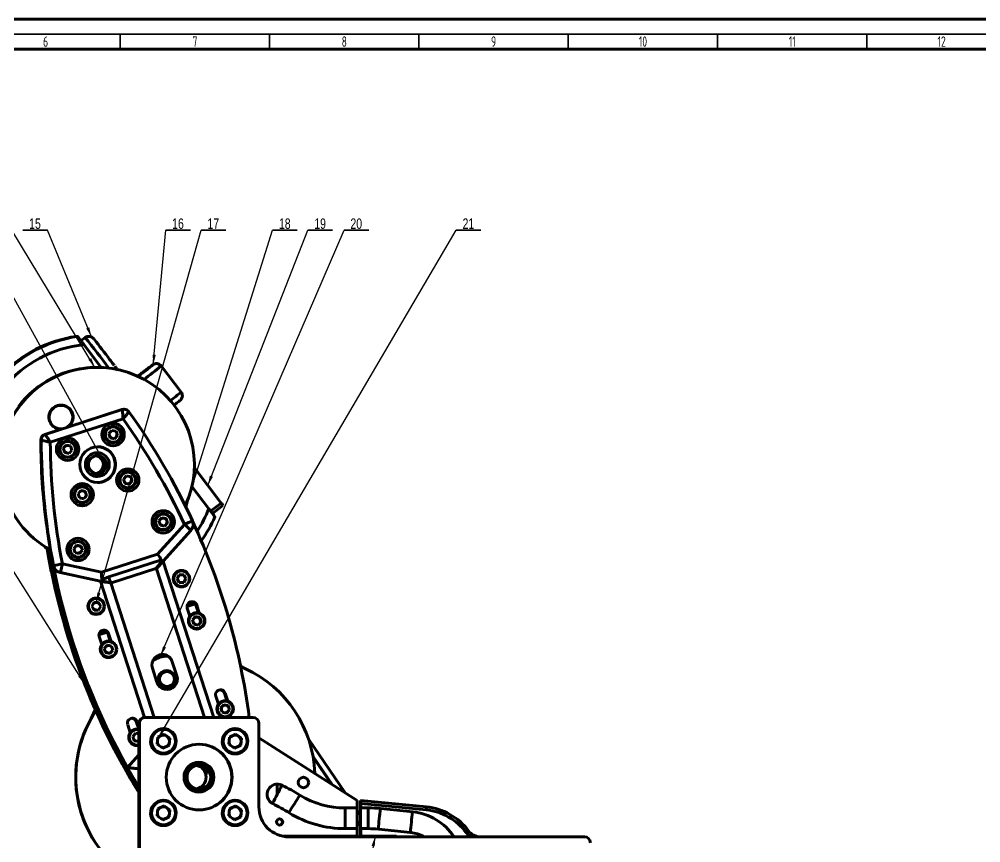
# Model space of a CAD drawing. Header units: millimetres. Extents: x -419 to 9215, y 1224 to 3301.
# Drawn here: x -153.1 to 168.9, y 3025.6 to 3301.5 of the extents above; entities that cross this region are included whole.
import ezdxf

# ---------------------------------------------------------------- set-up
doc = ezdxf.new("R2010")
doc.units = ezdxf.units.MM
for name, color, linetype, lineweight in [('Chu', 241, 'Continuous', 35), ('KHUNG_TEN', 7, 'Continuous', 35), ('Net 0.35', 20, 'Continuous', 35), ('Net 0.7', 7, 'Continuous', 70)]:
    doc.layers.add(name, color=color, linetype=linetype, lineweight=lineweight)
doc.styles.add('SLDTEXTSTYLE1', font='TXT', dxfattribs={"width": 0.7})
doc.styles.add('SLDTEXTSTYLE11', font='TXT', dxfattribs={"width": 0.75})
doc.styles.get("Standard").update_dxf_attribs({"font": 'arial.ttf'})
doc.dimstyles.new('SLDDIMSTYLE0', dxfattribs={"dimtxt": 0.18, "dimasz": 3.302, "dimexe": 0, "dimexo": 0.0625, "dimgap": 0, "dimtad": 0, "dimtih": 1, "dimtoh": 1, "dimdec": 0, "dimrnd": 1e-09, "dimzin": 0, "dimdsep": 46, "dimtxsty": 'Standard', "dimsah": 1, "dimcen": 0.09, "dimadec": 0, "dimazin": 0, "dimtfac": 3.302, "dimtdec": 0, "dimtofl": 0, "dimtmove": 0, "dimatfit": 3, "dimfxl": 1, "dimfrac": 2, "dimtolj": 1, "dimtzin": 0, "dimarcsym": 0})

# ---------------------------------------------------------------- blocks, each defined once
blk = doc.blocks.new('SW_NOTE_0_23')
at = {"layer": 'KHUNG_TEN', "color": 0}
for p, q in [((-8.25, 0), (0, 0)), ((0, 0), (-8.25, 0)), ((-8.25, 0), (0, 0)), ((0, 0), (-8.25, 0)), ((-8.25, 0), (0, 0)), ((0, 0), (-8.25, 0))]:
    blk.add_line(p, q, dxfattribs=at)
at = {"layer": 'KHUNG_TEN', "color": 0, "insert": (-4.2, 3.98), "char_height": 3.5, "attachment_point": 2, "style": 'SLDTEXTSTYLE11'}
blk.add_mtext('15', dxfattribs=at)
blk = doc.blocks.new('SW_NOTE_0_24')
at = {"layer": 'KHUNG_TEN', "color": 0}
for p, q in [((0, 0), (8.25, 0)), ((8.25, 0), (0, 0)), ((0, 0), (8.25, 0)), ((8.25, 0), (0, 0)), ((0, 0), (8.25, 0)), ((8.25, 0), (0, 0))]:
    blk.add_line(p, q, dxfattribs=at)
at = {"layer": 'KHUNG_TEN', "color": 0, "insert": (4.06, 3.98), "char_height": 3.5, "attachment_point": 2, "style": 'SLDTEXTSTYLE11'}
blk.add_mtext('16', dxfattribs=at)
blk = doc.blocks.new('SW_NOTE_0_25')
at = {"layer": 'KHUNG_TEN', "color": 0}
for p, q in [((0, 0), (8.25, 0)), ((8.25, 0), (0, 0)), ((0, 0), (8.25, 0)), ((8.25, 0), (0, 0)), ((0, 0), (8.25, 0)), ((8.25, 0), (0, 0))]:
    blk.add_line(p, q, dxfattribs=at)
at = {"layer": 'KHUNG_TEN', "color": 0, "insert": (4.06, 3.98), "char_height": 3.5, "attachment_point": 2, "style": 'SLDTEXTSTYLE11'}
blk.add_mtext('17', dxfattribs=at)
blk = doc.blocks.new('SW_NOTE_0_26')
at = {"layer": 'KHUNG_TEN', "color": 0}
for p, q in [((0, 0), (8.25, 0)), ((8.25, 0), (0, 0)), ((0, 0), (8.25, 0)), ((8.25, 0), (0, 0)), ((0, 0), (8.25, 0)), ((8.25, 0), (0, 0))]:
    blk.add_line(p, q, dxfattribs=at)
at = {"layer": 'KHUNG_TEN', "color": 0, "insert": (4.06, 3.98), "char_height": 3.5, "attachment_point": 2, "style": 'SLDTEXTSTYLE11'}
blk.add_mtext('18', dxfattribs=at)
blk = doc.blocks.new('SW_NOTE_0_27')
at = {"layer": 'KHUNG_TEN', "color": 0}
for p, q in [((0, 0), (8.25, 0)), ((8.25, 0), (0, 0)), ((0, 0), (8.25, 0)), ((8.25, 0), (0, 0)), ((0, 0), (8.25, 0)), ((8.25, 0), (0, 0))]:
    blk.add_line(p, q, dxfattribs=at)
at = {"layer": 'KHUNG_TEN', "color": 0, "insert": (4.06, 3.98), "char_height": 3.5, "attachment_point": 2, "style": 'SLDTEXTSTYLE11'}
blk.add_mtext('19', dxfattribs=at)
blk = doc.blocks.new('SW_NOTE_0_28')
at = {"layer": 'KHUNG_TEN', "color": 0}
for p, q in [((0, 0), (8.25, 0)), ((8.25, 0), (0, 0)), ((0, 0), (8.25, 0)), ((8.25, 0), (0, 0)), ((0, 0), (8.25, 0)), ((8.25, 0), (0, 0))]:
    blk.add_line(p, q, dxfattribs=at)
at = {"layer": 'KHUNG_TEN', "color": 0, "insert": (4.06, 3.98), "char_height": 3.5, "attachment_point": 2, "style": 'SLDTEXTSTYLE11'}
blk.add_mtext('20', dxfattribs=at)
blk = doc.blocks.new('SW_NOTE_0_29')
at = {"layer": 'KHUNG_TEN', "color": 0}
for p, q in [((0, 0), (8.25, 0)), ((8.25, 0), (0, 0)), ((0, 0), (8.25, 0)), ((8.25, 0), (0, 0)), ((0, 0), (8.25, 0)), ((8.25, 0), (0, 0))]:
    blk.add_line(p, q, dxfattribs=at)
at = {"layer": 'KHUNG_TEN', "color": 0, "insert": (4.06, 3.98), "char_height": 3.5, "attachment_point": 2, "style": 'SLDTEXTSTYLE11'}
blk.add_mtext('21', dxfattribs=at)

msp = doc.modelspace()

# ---------------------------------------------------------------- linework, layer by layer
at = {"layer": 'Net 0.35', "linetype": 'Continuous', "lineweight": 35}
for p, q in [((-403.72, 3296.48), (765.28, 3296.48)), ((-119.22, 3296.48), (-119.22, 3291.48)), ((-69.22, 3296.48), (-69.22, 3291.48)), ((-19.22, 3296.48), (-19.22, 3291.48)), ((30.78, 3296.48), (30.78, 3291.48)), ((80.78, 3296.48), (80.78, 3291.48)), ((130.78, 3296.48), (130.78, 3291.48))]:
    msp.add_line(p, q, dxfattribs=at)
at = {"layer": 'Net 0.7', "linetype": 'Continuous', "lineweight": 70}
msp.add_line((-398.72, 3291.48), (760.28, 3291.48), dxfattribs=at)
at = {"layer": 'Net 0.7', "color": 7, "linetype": 'Continuous', "lineweight": 70}
for p, q in [((-134, 3195.22), (-133.56, 3195.22)), ((-130.98, 3194.84), (-132.41, 3193.76)), ((-125.59, 3184.81), (-131.42, 3192.46)), ((-127.11, 3184.84), (-127.21, 3184.84)), ((-126.98, 3184.84), (-126.98, 3184.84)), ((-98.85, 3176.57), (-105.51, 3185.33)), ((-113.18, 3181.95), (-113.32, 3181.84)), ((-113.32, 3181.84), (-113.18, 3181.95)), ((-112.61, 3182.38), (-113.13, 3181.98)), ((-139.09, 3172.13), (-139.21, 3172.13)), ((-144.41, 3162.38), (-118.64, 3170.7)), ((-144.37, 3162.38), (-118.59, 3170.7)), ((-118.56, 3170.7), (-144.33, 3162.38)), ((-137.12, 3164.75), (-118.71, 3170.7)), ((-118.64, 3170.7), (-118.71, 3170.7)), ((-118.64, 3170.7), (-118.59, 3170.7)), ((-118.59, 3170.7), (-118.56, 3170.7)), ((-118.02, 3170.8), (-118.09, 3170.8)), ((-117.98, 3170.8), (-118.02, 3170.8)), ((-117.94, 3170.8), (-117.98, 3170.8)), ((-142.67, 3159.75), (-118.29, 3167.63)), ((-121.63, 3165.09), (-121.67, 3165.09)), ((-144.48, 3162.38), (-138.68, 3164.25)), ((-144.41, 3162.38), (-144.48, 3162.38)), ((-144.37, 3162.38), (-144.41, 3162.38)), ((-144.37, 3162.38), (-144.33, 3162.38)), ((-139.21, 3164.23), (-139.09, 3164.23)), ((-139.04, 3164.13), (-139.21, 3164.13)), ((-122.08, 3163.75), (-123.07, 3162.65)), ((-123.07, 3162.65), (-122.62, 3161.24)), ((-122.08, 3163.75), (-120.64, 3163.44)), ((-120.18, 3162.03), (-121.17, 3160.93)), ((-120.65, 3163.44), (-120.64, 3163.44)), ((-120.18, 3162.03), (-120.64, 3163.44)), ((-120.2, 3162.03), (-120.18, 3162.03)), ((-145.79, 3160.47), (-145.86, 3160.47)), ((-145.79, 3160.47), (-145.75, 3160.47)), ((-145.75, 3160.47), (-145.72, 3160.47)), ((-137.31, 3158.83), (-138.3, 3157.73)), ((-137.31, 3158.83), (-135.86, 3158.52)), ((-136.85, 3160.17), (-136.89, 3160.17)), ((-135.88, 3158.52), (-135.86, 3158.52)), ((-135.41, 3157.11), (-135.86, 3158.52)), ((-121.17, 3160.93), (-122.62, 3161.24)), ((-121.67, 3159.59), (-121.63, 3159.59)), ((-138.3, 3157.73), (-137.84, 3156.32)), ((-136.4, 3156.02), (-137.84, 3156.32)), ((-135.41, 3157.11), (-136.4, 3156.02)), ((-135.42, 3157.11), (-135.41, 3157.11)), ((-126.91, 3156.27), (-126.91, 3156.27)), ((-136.89, 3154.67), (-136.85, 3154.67)), ((-121.16, 3154.11), (-121.08, 3154.11)), ((-124.88, 3150.37), (-125.55, 3150.37)), ((-124.59, 3150.37), (-124.85, 3150.37)), ((-116.71, 3149.86), (-116.75, 3149.86)), ((-94.43, 3151.21), (-85.43, 3139.39)), ((-126.91, 3148.27), (-126.91, 3148.27)), ((-117.16, 3148.52), (-118.15, 3147.42)), ((-118.15, 3147.42), (-117.7, 3146.02)), ((-116.25, 3145.71), (-117.7, 3146.02)), ((-117.16, 3148.52), (-115.72, 3148.21)), ((-115.78, 3146.26), (-116.27, 3145.71)), ((-115.26, 3146.8), (-116.25, 3145.71)), ((-115.28, 3146.8), (-115.78, 3146.26)), ((-115.74, 3148.21), (-115.72, 3148.21)), ((-115.26, 3146.8), (-115.72, 3148.21)), ((-115.28, 3146.8), (-115.51, 3147.51)), ((-115.28, 3146.8), (-115.26, 3146.8)), ((-132.39, 3143.6), (-133.38, 3142.51)), ((-133.38, 3142.51), (-132.92, 3141.1)), ((-132.39, 3143.6), (-130.94, 3143.29)), ((-132.39, 3143.6), (-131.68, 3143.45)), ((-131.94, 3144.95), (-131.97, 3144.95)), ((-131.68, 3143.45), (-130.96, 3143.29)), ((-130.96, 3143.29), (-130.94, 3143.29)), ((-130.73, 3142.59), (-130.96, 3143.29)), ((-130.49, 3141.89), (-130.94, 3143.29)), ((-130.51, 3141.89), (-130.73, 3142.59)), ((-116.75, 3144.36), (-116.71, 3144.36)), ((-89.59, 3137.51), (-95.24, 3144.94)), ((-131.48, 3140.79), (-132.92, 3141.1)), ((-131.97, 3139.45), (-131.94, 3139.45)), ((-130.49, 3141.89), (-131.48, 3140.79)), ((-130.51, 3141.89), (-131, 3141.34)), ((-130.51, 3141.89), (-130.49, 3141.89)), ((-97.24, 3138.01), (-96.88, 3139.82)), ((-104.83, 3135.84), (-104.87, 3135.84)), ((-88.37, 3135.9), (-84.84, 3138.59)), ((-105.28, 3134.5), (-106.27, 3133.4)), ((-106.27, 3133.4), (-105.81, 3131.99)), ((-105.28, 3134.5), (-103.83, 3134.19)), ((-105.28, 3134.49), (-104.57, 3134.34)), ((-104.57, 3134.34), (-103.85, 3134.19)), ((-103.38, 3132.78), (-104.37, 3131.68)), ((-103.4, 3132.78), (-103.89, 3132.23)), ((-103.85, 3134.19), (-103.83, 3134.19)), ((-103.62, 3133.48), (-103.85, 3134.19)), ((-103.38, 3132.78), (-103.83, 3134.19)), ((-103.4, 3132.78), (-103.62, 3133.48)), ((-103.4, 3132.78), (-103.38, 3132.78)), ((-152.9, 3132.54), (-152.9, 3132.54)), ((-143.88, 3132.03), (-143.95, 3132.03)), ((-97.76, 3132.23), (-106.72, 3122.32)), ((-104.37, 3131.68), (-105.81, 3131.99)), ((-104.87, 3130.34), (-104.83, 3130.34)), ((-104.83, 3119.98), (-95.58, 3130.22)), ((-133.37, 3126.62), (-133.41, 3126.62)), ((-144.47, 3124.78), (-142.5, 3122.95)), ((-144.21, 3124.62), (-142.52, 3123.04)), ((-133.82, 3125.27), (-134.81, 3124.18)), ((-134.81, 3124.18), (-134.36, 3122.77)), ((-133.83, 3125.27), (-133.12, 3125.12)), ((-133.82, 3125.27), (-132.38, 3124.96)), ((-133.12, 3125.12), (-132.4, 3124.96)), ((-131.92, 3123.56), (-132.91, 3122.46)), ((-132.4, 3124.96), (-132.38, 3124.96)), ((-132.17, 3124.26), (-132.4, 3124.96)), ((-131.92, 3123.56), (-132.38, 3124.96)), ((-131.94, 3123.56), (-131.92, 3123.56)), ((-132.91, 3122.46), (-134.36, 3122.77)), ((-133.41, 3121.12), (-133.37, 3121.12)), ((-106.72, 3122.32), (-125.56, 3116.23)), ((-105.47, 3120.37), (-123.08, 3114.69)), ((-104.89, 3120.15), (-107.36, 3117.42)), ((-104.83, 3119.97), (-107.15, 3117.39)), ((-105.05, 3119.72), (-104.79, 3119.8)), ((-104.83, 3119.97), (-104.89, 3120.15)), ((-87.95, 3067.59), (-104.82, 3119.79)), ((-142.3, 3116.51), (-142.34, 3116.51)), ((-142.3, 3116.5), (-142.34, 3116.51)), ((-141.6, 3118.46), (-141.64, 3118.46)), ((-125.56, 3116.23), (-138.62, 3119.03)), ((-122.22, 3112.62), (-107.36, 3117.42)), ((-98.73, 3116.81), (-98.77, 3116.81)), ((-139.32, 3116.1), (-139.29, 3116.1)), ((-139.32, 3116.1), (-125.81, 3113.2)), ((-139.29, 3116.1), (-124.91, 3113.02)), ((-123.08, 3114.69), (-125.44, 3113.69)), ((-100.2, 3114.06), (-99.46, 3115.34)), ((-100.2, 3114.06), (-99.46, 3112.78)), ((-97.99, 3115.34), (-99.46, 3115.34)), ((-97.99, 3115.34), (-97.25, 3114.06)), ((-97.25, 3114.06), (-97.99, 3112.78)), ((-125.81, 3113.2), (-125.8, 3113.2)), ((-125.81, 3113.2), (-111.08, 3067.59)), ((-122.81, 3112.75), (-124.45, 3113.1)), ((-122.81, 3112.75), (-124.45, 3113.1)), ((-122.44, 3112.67), (-122.81, 3112.75)), ((-122.22, 3112.62), (-122.44, 3112.67)), ((-99.46, 3112.78), (-97.99, 3112.78)), ((-98.77, 3111.31), (-98.73, 3111.31)), ((-127.27, 3107.59), (-127.31, 3107.59)), ((-128.75, 3104.84), (-128.01, 3106.12)), ((-128.75, 3104.84), (-128.01, 3103.56)), ((-126.53, 3106.12), (-128.01, 3106.12)), ((-126.53, 3106.12), (-125.79, 3104.84)), ((-125.79, 3104.84), (-126.53, 3103.56)), ((-94.15, 3105.65), (-96.86, 3104.78)), ((-96.84, 3105), (-94.29, 3105.82)), ((-96.79, 3104.19), (-95.93, 3101.52)), ((-93.69, 3105.2), (-93.92, 3105.2)), ((-93.92, 3105.2), (-93.09, 3102.63)), ((-93.65, 3105.2), (-93.69, 3105.2)), ((-92.84, 3102.57), (-93.69, 3105.2)), ((-92.79, 3102.55), (-93.65, 3105.2)), ((-128.01, 3103.56), (-126.53, 3103.56)), ((-127.31, 3102.09), (-127.27, 3102.09)), ((-94.09, 3101.34), (-95.08, 3100.25)), ((-94.1, 3101.34), (-93.39, 3101.19)), ((-94.09, 3101.34), (-92.65, 3101.03)), ((-93.64, 3102.69), (-93.68, 3102.69)), ((-93.39, 3101.19), (-92.67, 3101.03)), ((-92.67, 3101.03), (-92.65, 3101.03)), ((-92.44, 3100.33), (-92.67, 3101.03)), ((-92.19, 3099.63), (-92.65, 3101.03)), ((-95.08, 3100.25), (-94.63, 3098.84)), ((-93.18, 3098.53), (-94.63, 3098.84)), ((-92.19, 3099.63), (-93.18, 3098.53)), ((-92.21, 3099.63), (-92.71, 3099.08)), ((-92.21, 3099.63), (-92.44, 3100.33)), ((-92.21, 3099.63), (-92.19, 3099.63)), ((-123.65, 3096.13), (-126.36, 3095.25)), ((-126.33, 3095.47), (-123.79, 3096.3)), ((-126.28, 3094.66), (-125.42, 3091.99)), ((-123.18, 3095.67), (-123.42, 3095.67)), ((-123.42, 3095.67), (-122.59, 3093.1)), ((-123.14, 3095.67), (-123.18, 3095.67)), ((-122.33, 3093.04), (-123.18, 3095.67)), ((-122.29, 3093.02), (-123.14, 3095.67)), ((-93.68, 3097.19), (-93.64, 3097.19)), ((-123.59, 3091.82), (-124.58, 3090.72)), ((-123.59, 3091.82), (-122.14, 3091.51)), ((-123.14, 3093.16), (-123.18, 3093.16)), ((-122.16, 3091.51), (-122.14, 3091.51)), ((-121.69, 3090.1), (-122.14, 3091.51)), ((-124.58, 3090.72), (-124.13, 3089.31)), ((-122.68, 3089), (-124.13, 3089.31)), ((-123.18, 3087.66), (-123.14, 3087.66)), ((-121.69, 3090.1), (-122.68, 3089)), ((-121.71, 3090.1), (-121.69, 3090.1)), ((-101.87, 3086.26), (-101.82, 3086.26)), ((-101.87, 3086.26), (-100.33, 3081.5)), ((-101.82, 3086.26), (-100.29, 3081.5)), ((-79, 3084.71), (-77.35, 3083.91)), ((-106.95, 3079.35), (-108.48, 3084.11)), ((-103.61, 3082.92), (-103.7, 3082.92)), ((-100.33, 3081.5), (-100.29, 3081.5)), ((-103.7, 3077.92), (-103.61, 3077.92)), ((-87.26, 3074.69), (-86.4, 3072.03)), ((-84.16, 3075.7), (-84.39, 3075.7)), ((-84.39, 3075.7), (-83.56, 3073.13)), ((-84.12, 3075.7), (-84.16, 3075.7)), ((-83.31, 3073.07), (-84.16, 3075.7)), ((-83.26, 3073.05), (-84.12, 3075.7)), ((-84.56, 3071.85), (-85.56, 3070.75)), ((-84.57, 3071.84), (-83.86, 3071.69)), ((-84.56, 3071.85), (-83.12, 3071.54)), ((-84.11, 3073.19), (-84.15, 3073.19)), ((-83.86, 3071.69), (-83.14, 3071.54)), ((-83.14, 3071.54), (-83.12, 3071.54)), ((-82.91, 3070.83), (-83.14, 3071.54)), ((-82.67, 3070.13), (-83.12, 3071.54)), ((-128.98, 3067.25), (-127.5, 3070.3)), ((-128.95, 3067.25), (-127.5, 3070)), ((-85.56, 3070.75), (-85.1, 3069.34)), ((-83.66, 3069.03), (-85.1, 3069.34)), ((-82.67, 3070.13), (-83.66, 3069.03)), ((-82.68, 3070.13), (-82.67, 3070.13)), ((-128.98, 3067.25), (-128.95, 3067.25)), ((-116.75, 3065.16), (-115.89, 3062.5)), ((-113.66, 3066.17), (-113.89, 3066.17)), ((-113.89, 3066.17), (-113.06, 3063.6)), ((-113.61, 3066.17), (-113.66, 3066.17)), ((-113, 3064.13), (-113.66, 3066.17)), ((-113, 3064.26), (-113.61, 3066.17)), ((-113, 3065.59), (-113, 2990.67)), ((-112.88, 3065.59), (-113, 3065.59)), ((-112.88, 3065.59), (-112.88, 2977.59)), ((-112.88, 3065.59), (-112.82, 3065.59)), ((-112.88, 2990.67), (-112.88, 3065.59)), ((-112.82, 3065.59), (-112.82, 2977.59)), ((-110.82, 3067.59), (-110.88, 3067.59)), ((-74.82, 3067.59), (-110.82, 3067.59)), ((-84.15, 3067.69), (-84.11, 3067.69)), ((-72.82, 3037.59), (-72.82, 3065.59)), ((-114.06, 3062.32), (-115.05, 3061.22)), ((-114.06, 3062.32), (-113, 3062.09)), ((-113.61, 3063.66), (-113.65, 3063.66)), ((-104.54, 3061.94), (-106.68, 3060.95)), ((-104.75, 3063.84), (-104.82, 3063.84)), ((-104.56, 3061.93), (-103.61, 3061.27)), ((-104.54, 3061.94), (-102.61, 3060.59)), ((-80.54, 3061.94), (-82.68, 3060.95)), ((-80.75, 3063.84), (-80.82, 3063.84)), ((-80.56, 3061.93), (-79.61, 3061.27)), ((-80.54, 3061.94), (-78.61, 3060.59)), ((-115.05, 3061.22), (-114.6, 3059.81)), ((-113.15, 3059.5), (-114.6, 3059.81)), ((-113, 3059.68), (-113.15, 3059.5)), ((-106.88, 3058.6), (-106.68, 3060.95)), ((-106.88, 3058.6), (-104.95, 3057.25)), ((-103.61, 3061.27), (-102.64, 3060.59)), ((-102.75, 3059.41), (-102.85, 3058.24)), ((-102.61, 3060.59), (-102.82, 3058.24)), ((-102.64, 3060.59), (-102.75, 3059.41)), ((-102.64, 3060.59), (-102.61, 3060.59)), ((-82.89, 3058.6), (-82.68, 3060.95)), ((-82.89, 3058.6), (-80.96, 3057.25)), ((-79.61, 3061.27), (-78.65, 3060.59)), ((-78.75, 3059.41), (-78.85, 3058.24)), ((-78.61, 3060.59), (-78.82, 3058.24)), ((-78.65, 3060.59), (-78.75, 3059.41)), ((-78.65, 3060.59), (-78.61, 3060.59)), ((-39.89, 3039.79), (-72.82, 3060.75)), ((-43.95, 3042.38), (-56.14, 3060.17)), ((-113.65, 3058.16), (-113.61, 3058.16)), ((-104.97, 3057.26), (-103.92, 3057.74)), ((-104.95, 3057.25), (-102.82, 3058.24)), ((-104.82, 3055.34), (-104.75, 3055.34)), ((-103.92, 3057.74), (-102.85, 3058.24)), ((-102.85, 3058.24), (-102.82, 3058.24)), ((-80.97, 3057.26), (-79.92, 3057.74)), ((-80.96, 3057.25), (-78.82, 3058.24)), ((-80.82, 3055.34), (-80.75, 3055.34)), ((-79.92, 3057.74), (-78.85, 3058.24)), ((-78.85, 3058.24), (-78.82, 3058.24)), ((-113, 3055.05), (-116.85, 3050.78)), ((-48.25, 3045.11), (-54.73, 3054.57)), ((-48.47, 3045.25), (-54.68, 3054.32)), ((-117.55, 3051.98), (-116.27, 3048)), ((-116.85, 3050.78), (-116.84, 3050.78)), ((-115.3, 3048), (-116.27, 3048)), ((-97.15, 3046.17), (-96.69, 3046.32)), ((-104.75, 3039.84), (-104.82, 3039.84)), ((-80.75, 3039.84), (-80.82, 3039.84)), ((-39.89, 3037.26), (-39.89, 3039.79)), ((-38.71, 3039.79), (-38.79, 3039.79)), ((-16.71, 3037.59), (-38.71, 3039.79)), ((-106.88, 3034.6), (-106.68, 3036.95)), ((-104.54, 3037.94), (-106.68, 3036.95)), ((-104.56, 3037.93), (-103.61, 3037.27)), ((-104.54, 3037.94), (-102.61, 3036.59)), ((-103.61, 3037.27), (-102.64, 3036.59)), ((-102.61, 3036.59), (-102.82, 3034.24)), ((-102.64, 3036.59), (-102.75, 3035.41)), ((-102.64, 3036.59), (-102.61, 3036.59)), ((-82.89, 3034.6), (-82.68, 3036.95)), ((-80.54, 3037.94), (-82.68, 3036.95)), ((-80.56, 3037.93), (-79.61, 3037.27)), ((-80.54, 3037.94), (-78.61, 3036.59)), ((-79.61, 3037.27), (-78.65, 3036.59)), ((-78.61, 3036.59), (-78.82, 3034.24)), ((-78.65, 3036.59), (-78.75, 3035.41)), ((-78.65, 3036.59), (-78.61, 3036.59)), ((-43.89, 3037.26), (-39.89, 3037.26)), ((-38.8, 3034.86), (-39.96, 3036.55)), ((-38.8, 3027.79), (-38.8, 3038.79)), ((-38.69, 3037.26), (-38.69, 3038.79)), ((-38.69, 3038.79), (-16.79, 3036.6)), ((-38.69, 3037.26), (-36.19, 3037.26)), ((-32.1, 3037.05), (-21.33, 3035.93)), ((-106.88, 3034.6), (-104.95, 3033.25)), ((-104.97, 3033.26), (-103.92, 3033.74)), ((-104.95, 3033.25), (-102.82, 3034.24)), ((-103.92, 3033.74), (-102.85, 3034.24)), ((-102.75, 3035.41), (-102.85, 3034.24)), ((-102.85, 3034.24), (-102.82, 3034.24)), ((-82.89, 3034.6), (-80.96, 3033.25)), ((-80.97, 3033.26), (-79.92, 3033.74)), ((-80.96, 3033.25), (-78.82, 3034.24)), ((-79.92, 3033.74), (-78.85, 3034.24)), ((-78.75, 3035.41), (-78.85, 3034.24)), ((-78.85, 3034.24), (-78.82, 3034.24)), ((-38.8, 3031.33), (-39.97, 3033.04)), ((-38.8, 3031.15), (-39.97, 3032.85)), ((-104.82, 3031.34), (-104.75, 3031.34)), ((-80.82, 3031.34), (-80.75, 3031.34)), ((-39.89, 3030.33), (-43.89, 3030.33)), ((-39.89, 3027.79), (-39.89, 3030.33)), ((-38.69, 3027.79), (-38.69, 3030.33)), ((-36.19, 3030.33), (-38.69, 3030.33)), ((-22.05, 3029.04), (-32.81, 3030.16)), ((-64.81, 3027.79), (-39.89, 3027.79)), ((36.17, 3027.59), (-62.82, 3027.59)), ((-59.36, 3027.79), (-59.47, 3027.59)), ((-38.69, 3027.79), (-38.8, 3027.79)), ((-26.69, 3027.79), (-38.69, 3027.79)), ((-36.37, 3027.59), (-36.51, 3027.79)), ((-36.24, 3027.59), (-36.38, 3027.79)), ((-33.82, 3027.59), (-33.96, 3027.79)), ((-26.8, 3027.59), (-26.8, 3027.79)), ((-26.69, 3027.79), (-26.69, 3027.59))]:
    msp.add_line(p, q, dxfattribs=at)
at = {"layer": 'Net 0.7', "color": 8, "linetype": 'Continuous', "lineweight": 70}
for p, q in [((-117.95, 3170.8), (-118.56, 3170.7)), ((-85.43, 3139.39), (-88.97, 3136.7)), ((-107.15, 3117.39), (-91.07, 3067.59)), ((-125.8, 3113.2), (-111.07, 3067.59)), ((-107.88, 3067.59), (-122.44, 3112.67)), ((-105.99, 3079.66), (-106.07, 3079.66)), ((-113, 3055.04), (-116.84, 3050.78)), ((-113.12, 3050.38), (-113, 3050.52)), ((-113, 3050.17), (-113.12, 3050.38)), ((-89.9, 3048.96), (-89.86, 3048.86))]:
    msp.add_line(p, q, dxfattribs=at)
at = {"layer": 'Net 0.7'}
msp.add_lwpolyline([(-418.72, 2460.48), (770.28, 2460.48), (770.28, 3301.48), (-418.72, 3301.48)], close=True, dxfattribs=at)
at = {"layer": 'Net 0.7', "color": 7, "linetype": 'Continuous', "lineweight": 70, "flags": 128}
for points in [[(-118.71, 3170.7), (-118.4, 3170.78), (-118.09, 3170.8)], [(-117.98, 3170.8), (-118.29, 3170.78), (-118.59, 3170.7)], [(-135.95, 3165.79), (-136.1, 3165.59), (-136.98, 3164.8)], [(-142.34, 3116.51), (-143.37, 3121.95), (-143.74, 3124.11)], [(-142.3, 3116.51), (-143.33, 3121.95), (-143.7, 3124.07)], [(-104.82, 3063.84), (-105.39, 3063.8), (-106.61, 3063.45)], [(-80.82, 3063.84), (-81.39, 3063.8), (-82.61, 3063.45)], [(-113, 3044.12), (-113.93, 3045.68), (-115.3, 3048)], [(-104.82, 3039.84), (-105.39, 3039.8), (-106.61, 3039.45)], [(-80.82, 3039.84), (-81.39, 3039.8), (-82.61, 3039.45)], [(-38.69, 3030.33), (-38.71, 3029.89), (-38.72, 3029.81), (-38.74, 3030.07), (-38.75, 3030.67), (-38.77, 3031.54), (-38.77, 3032.62), (-38.77, 3033.79), (-38.77, 3034.97), (-38.77, 3036.05), (-38.75, 3036.92), (-38.74, 3037.52), (-38.72, 3037.78), (-38.71, 3037.69), (-38.69, 3037.26)]]:
    msp.add_lwpolyline(points, dxfattribs=at)
at = {"layer": 'Net 0.7', "color": 8, "linetype": 'Continuous', "lineweight": 70, "flags": 128}
msp.add_lwpolyline([(-3.43, 3029.02), (-2.67, 3028.17), (-1.93, 3027.59)], dxfattribs=at)
at = {"layer": 'Net 0.7', "color": 7, "linetype": 'Continuous', "lineweight": 70}
for centre, radius in [((-121.64, 3162.34), 3.75), ((-121.63, 3162.34), 2.75), ((-121.63, 3162.34), 2.6), ((-136.86, 3157.42), 3.75), ((-136.85, 3157.42), 2.75), ((-136.85, 3157.42), 2.6), ((-126.79, 3152.27), 6), ((-126.91, 3152.27), 4), ((-126.91, 3152.27), 3), ((-116.72, 3147.11), 3.75), ((-116.71, 3147.11), 2.75), ((-116.71, 3147.11), 2.6), ((-131.95, 3142.2), 3.75), ((-131.94, 3142.2), 2.75), ((-131.93, 3142.2), 2.6), ((-104.84, 3133.09), 3.75), ((-104.83, 3133.09), 2.75), ((-104.82, 3133.09), 2.6), ((-133.38, 3123.87), 3.75), ((-133.37, 3123.87), 2.75), ((-133.37, 3123.87), 2.6), ((-98.73, 3114.06), 2.75), ((-98.72, 3114.06), 2.6), ((-127.27, 3104.84), 2.75), ((-127.27, 3104.84), 2.6), ((-93.64, 3099.94), 2.75), ((-93.64, 3099.94), 2.6), ((-123.14, 3090.41), 2.75), ((-123.13, 3090.41), 2.6), ((-103.69, 3080.42), 2.85), ((-103.61, 3080.42), 2.5), ((-84.11, 3070.44), 2.75), ((-84.11, 3070.44), 2.6), ((-104.75, 3059.59), 4.25), ((-104.75, 3059.59), 4), ((-80.75, 3059.59), 4.25), ((-80.75, 3059.59), 4), ((-92.82, 3047.59), 11), ((-92.89, 3047.59), 5), ((-92.89, 3047.59), 5), ((-92.89, 3047.59), 4.5), ((-92.89, 3047.59), 4), ((-57.89, 3045.79), 1.75), ((-104.75, 3035.59), 4.25), ((-104.75, 3035.59), 4), ((-80.75, 3035.59), 4.25), ((-80.75, 3035.59), 4), ((-65.89, 3032.59), 1.05)]:
    msp.add_circle(centre, radius, dxfattribs=at)
for centre, radius, start, end in [((-127.69, 3152.27), 43.41, 98.3576, 135.8234), ((-127.25, 3152.27), 43.41, 98.3576, 135.8234), ((-384.05, 2990.81), 327.04, 36.9798, 38.4688), ((-127.21, 3152.27), 40.41, 95.9793, 140.1527), ((-126.98, 3152.27), 32.58, 90.0047, 217.2825), ((-126.98, 3152.27), 32.57, 334.8903, 217.2863), ((-127.21, 3152.27), 32.57, 90.0007, 143.3251), ((-127.11, 3152.27), 32.57, 90.0007, 143.3251), ((-139.09, 3168.18), 4.05, 305.2025, 217.284), ((-139.09, 3168.18), 3.95, 37.286, 275.9661), ((-139.21, 3168.18), 3.95, 90.0011, 147.6263), ((-139.21, 3168.18), 4.05, 36.248, 89.9992), ((-139.09, 3168.18), 3.95, 299.8436, 37.2806), ((-300.26, 3038.46), 226.12, 24.8529, 35.5629), ((-139.21, 3168.18), 3.95, 212.3737, 269.9991), ((-139.09, 3168.18), 4.05, 217.2789, 269.9995), ((-121.67, 3162.34), 2.75, 90.004, 269.996), ((-121.67, 3162.34), 3.75, 270.004, 89.996), ((-300.22, 3038.46), 223.12, 24.8529, 35.3753), ((-143.86, 3160.48), 2, 107.9059, 180.2407), ((-143.79, 3160.48), 2, 107.9059, 180.2407), ((-143.75, 3160.48), 2, 107.9059, 180.2407), ((-121.64, 3162.34), 1.28, 207.2886, 253.4975), ((-121.65, 3162.34), 1.28, 317.9059, 17.901), ((80.27, 3161.41), 226.13, 180.239, 187.4665), ((80.33, 3161.41), 226.13, 180.2388, 211.2458), ((80.34, 3161.41), 226.13, 180.239, 187.4665), ((80.37, 3161.41), 226.13, 180.2388, 211.2254), ((80.38, 3161.41), 226.13, 180.239, 190.9485), ((80.41, 3161.41), 226.13, 180.239, 190.9485), ((80.45, 3161.41), 223.13, 180.4266, 190.9485), ((-136.89, 3157.42), 2.75, 90.004, 269.996), ((-136.87, 3157.42), 1.28, 77.9016, 129.6162), ((-136.89, 3157.42), 3.75, 270.004, 89.996), ((-136.87, 3157.42), 1.28, 207.2886, 253.4975), ((-126.91, 3152.27), 4, 90.0009, 150.7555), ((-127.87, 3152.27), 3, 320.6931, 80.7554), ((-126.91, 3152.27), 6, 270.0042, 89.9958), ((-126.87, 3152.27), 6, 270.0042, 89.9958), ((-126.87, 3152.27), 6, 17.8984, 89.9986), ((-126.91, 3152.27), 4, 150.7506, 269.9961), ((-126.87, 3152.27), 6, 270.0036, 17.9039), ((-127.87, 3152.27), 3, 279.242, 320.6966), ((-116.75, 3147.11), 2.75, 90.004, 269.996), ((-116.75, 3147.11), 3.75, 270.004, 89.996), ((-131.97, 3142.2), 3.75, 270.004, 89.996), ((-116.73, 3147.11), 1.28, 207.2886, 253.4975), ((-116.73, 3147.11), 1.28, 262.3048, 317.9061), ((-116.73, 3147.11), 1.28, 317.9059, 17.901), ((-131.97, 3142.2), 2.75, 90.004, 269.996), ((-131.95, 3142.2), 1.28, 77.9016, 129.6162), ((-131.95, 3142.2), 1.28, 17.8993, 77.8998), ((-131.95, 3142.2), 1.28, 317.9059, 17.901), ((-102.76, 3125.88), 21.98, 35.3502, 37.9355), ((-104.86, 3133.09), 2.75, 90.004, 269.996), ((-104.87, 3133.09), 3.75, 270.004, 89.996), ((-104.84, 3133.09), 1.28, 77.9016, 129.6162), ((-104.84, 3133.09), 1.28, 17.8993, 77.8998), ((-104.84, 3133.09), 1.28, 317.9059, 17.901), ((-148.7, 3243.98), 122.82, 294.5043, 295.8862), ((-97.81, 3132.23), 3, 317.905, 17.9007), ((-97.81, 3132.23), 3, 17.9007, 24.8529), ((-300.3, 3038.45), 226.13, 7.4045, 24.7382), ((-127.26, 3152.27), 43.42, 323.947, 336.2113), ((-126.98, 3152.27), 32.57, 217.2799, 241.3784), ((-126.98, 3152.27), 32.57, 217.2799, 241.3845), ((-104.84, 3133.09), 1.28, 207.2886, 253.4975), ((-149.29, 3074.08), 77.69, 46.2666, 48.4565), ((-133.41, 3123.87), 2.75, 90.004, 269.996), ((79.32, 3161.41), 226.12, 189.5049, 211.7354), ((79.36, 3161.41), 226.12, 189.5167, 211.7154), ((-133.39, 3123.87), 1.28, 77.9016, 129.6162), ((-133.39, 3123.87), 1.28, 262.3048, 317.9061), ((-133.39, 3123.87), 1.28, 17.8993, 77.8998), ((-105.62, 3119.69), 0.836, 7.6865, 19.2153), ((-138.69, 3119.03), 3, 190.9469, 257.8995), ((-196.19, 3412.69), 299.25, 280.5107, 281.0928), ((-138.66, 3119.03), 3, 190.9469, 257.8995), ((-193.49, 3130.03), 55.96, 345.5886, 348.6696), ((-98.77, 3114.06), 2.75, 90.004, 269.996), ((-127.31, 3104.84), 2.75, 90.004, 269.996), ((-127.29, 3104.84), 1.28, 90.0008, 141.0468), ((-127.29, 3104.84), 1.28, 218.953, 269.9994), ((-127.29, 3104.84), 1.28, 29.9963, 89.999), ((-95.22, 3104.7), 1.65, 17.9003, 197.9075), ((-96.27, 3104.7), 1.65, 34.3162, 72.1896), ((-96.23, 3104.7), 1.65, 34.7796, 72.9464), ((-95.49, 3104.7), 1.65, 17.8984, 85.9273), ((-95.26, 3104.7), 1.65, 17.8983, 89.9988), ((-93.68, 3099.94), 2.75, 90.004, 269.996), ((-93.66, 3099.94), 1.28, 77.9016, 129.6162), ((-93.66, 3099.94), 1.28, 17.8993, 77.8998), ((-93.66, 3099.94), 1.28, 207.2886, 253.4975), ((-93.66, 3099.94), 1.28, 317.9059, 17.901), ((-124.71, 3095.17), 1.65, 17.9003, 197.9075), ((-125.76, 3095.17), 1.65, 34.3162, 72.1893), ((-125.72, 3095.17), 1.65, 34.7796, 72.9463), ((-124.99, 3095.17), 1.65, 17.8984, 85.9273), ((-124.75, 3095.17), 1.65, 17.8983, 89.9988), ((-123.18, 3090.41), 2.75, 90.004, 269.996), ((-123.15, 3090.41), 1.28, 77.9016, 129.6162), ((-123.15, 3090.41), 1.28, 207.2886, 253.4975), ((-123.15, 3090.41), 1.28, 262.3048, 317.9061), ((-105.15, 3085.18), 3.5, 17.9004, 197.9075), ((-103.69, 3080.42), 7.65, 86.3816, 128.1891), ((-103.7, 3080.42), 8, 91.3043, 123.088), ((-103.79, 3080.42), 8, 90.0001, 121.5856), ((-103.91, 3080.42), 8, 89.8349, 119.8964), ((-105.2, 3085.18), 3.5, 17.8985, 89.9985), ((-103.62, 3080.42), 3.5, 197.9004, 17.9075), ((-103.69, 3080.42), 2.5, 90.0038, 269.9962), ((-103.66, 3080.42), 3.5, 270.0034, 17.9042), ((-94.11, 3047.6), 40, 1.8101, 65.2284), ((-85.69, 3075.2), 1.65, 17.9003, 197.9075), ((-85.96, 3075.2), 1.65, 17.8984, 85.9273), ((-85.73, 3075.2), 1.65, 17.8983, 89.9988), ((-85.73, 3075.2), 1.65, 17.8983, 88.698), ((-84.15, 3070.44), 2.75, 90.004, 269.996), ((-84.13, 3070.44), 1.28, 77.9016, 129.6162), ((-84.13, 3070.44), 1.28, 17.8993, 77.8998), ((-84.13, 3070.44), 1.28, 146.1946, 188.5121), ((-84.13, 3070.44), 1.28, 262.3048, 317.9061), ((-94.14, 3047.59), 40, 150.5742, 241.8765), ((-94.11, 3047.59), 40, 150.5742, 241.8202), ((-115.18, 3065.67), 1.65, 17.9003, 197.9075), ((-115.46, 3065.67), 1.65, 17.8984, 85.9273), ((-115.23, 3065.67), 1.65, 17.8983, 89.9988), ((-111, 3065.59), 2, 90.0028, 180.0028), ((-110.88, 3065.59), 2, 90.0028, 180.0028), ((-110.82, 3065.59), 2, 90.0028, 180.0028), ((-74.82, 3065.59), 2, 359.9972, 89.9972), ((-94.34, 3047.59), 39.82, 156.5254, 203.557), ((-113.65, 3060.91), 2.75, 90.004, 269.996), ((-113.61, 3060.91), 2.75, 77.1255, 282.8745), ((-113.61, 3060.91), 2.6, 76.6791, 283.5842), ((-104.82, 3059.59), 4.25, 114.9384, 269.9955), ((-80.82, 3059.59), 4.25, 114.9384, 269.9955), ((-113.62, 3060.91), 1.28, 207.2886, 253.4975), ((-104.78, 3059.59), 2.04, 185.4858, 226.9251), ((-104.78, 3059.59), 2.04, 121.7979, 164.3876), ((-104.78, 3059.59), 2.04, 54.933, 108.0792), ((-104.78, 3059.59), 2.04, 294.9397, 354.9378), ((-104.78, 3059.59), 2.04, 354.9358, 54.9323), ((-92.89, 3047.59), 11, 270.0041, 89.9959), ((-80.78, 3059.59), 2.04, 185.4858, 226.9251), ((-80.78, 3059.59), 2.04, 121.7979, 164.3876), ((-80.78, 3059.59), 2.04, 54.933, 108.0792), ((-80.78, 3059.59), 2.04, 294.9397, 354.9378), ((-80.78, 3059.59), 2.04, 354.9358, 54.9323), ((-104.78, 3059.59), 2.04, 242.9414, 294.9384), ((-80.78, 3059.59), 2.04, 242.9414, 294.9384), ((-94.32, 3047.59), 39.82, 175.4875, 184.5125), ((80.36, 3161.41), 226.12, 209.2895, 211.2257), ((80.37, 3161.41), 226.12, 209.2895, 211.2223), ((-94.48, 3047.59), 4, 281.4486, 78.5514), ((79.35, 3161.4), 226.11, 210.1021, 211.7155), ((-57.96, 3045.79), 1.75, 359.9972, 89.9972), ((-57.96, 3045.79), 1.75, 270.0028, 0.0028), ((-66.62, 3041.81), 3.46, 62.9837, 242.9793), ((-104.52, 2967.49), 86.89, 58.4632, 62.9771), ((-104.82, 3035.59), 4.25, 114.9384, 269.9955), ((-80.82, 3035.59), 4.25, 114.9384, 269.9955), ((-43.89, 3066.29), 29.04, 238.4629, 269.9998), ((-104.78, 3035.59), 2.04, 121.7979, 164.3876), ((-104.78, 3035.59), 2.04, 54.933, 108.0792), ((-104.78, 3035.59), 2.04, 354.9358, 54.9323), ((-80.78, 3035.59), 2.04, 121.7979, 164.3876), ((-80.78, 3035.59), 2.04, 54.933, 108.0792), ((-80.78, 3035.59), 2.04, 354.9358, 54.9323), ((-62.82, 3037.59), 10, 179.9972, 269.9972), ((-104.52, 2967.49), 79.96, 58.4632, 62.9771), ((159.75, 3033.79), 199.72, 179.0062, 180.9938), ((-36.19, 2997.55), 39.71, 84.0812, 90), ((-34.72, 3038.64), 18.04, 353.4955, 356.667), ((-18.68, 3017.7), 19, 36.5826, 84.2882), ((-18.7, 3017.7), 20, 36.5826, 84.2882), ((-104.78, 3035.59), 2.04, 185.4858, 226.9251), ((-104.78, 3035.59), 2.04, 242.9414, 294.9384), ((-104.78, 3035.59), 2.04, 294.9397, 354.9378), ((-80.78, 3035.59), 2.04, 185.4858, 226.9251), ((-80.78, 3035.59), 2.04, 242.9414, 294.9384), ((-80.78, 3035.59), 2.04, 294.9397, 354.9378), ((-65.95, 3032.59), 1.05, 271.7068, 88.2932), ((-43.89, 3066.29), 35.96, 238.4629, 269.9998), ((-23.3, 3016.95), 19.09, 33.9083, 84.0803), ((-36.19, 2997.55), 32.78, 84.0812, 90), ((-20.53, 3052.48), 29.03, 306.0917, 308.0433), ((1.37, 3032.59), 5, 216.5824, 269.9992), ((-23.3, 3016.95), 12.16, 61.1384, 84.081), ((36.17, 3025.59), 2, 359.9972, 89.9972)]:
    msp.add_arc(centre, radius, start, end, dxfattribs=at)
at = {"layer": 'Net 0.7', "color": 8, "linetype": 'Continuous', "lineweight": 70}
for centre, radius, start, end in [((-372.33, 2999.77), 310.32, 36.5563, 38.9473), ((-242.85, 3356.57), 219.51, 306.8127, 308.7296), ((-112.89, 3181.89), 0.293, 169.4417, 206.9127), ((-168.59, 3262.09), 110.35, 306.8051, 309.1995), ((-127.21, 3152.27), 40.42, 326.4242, 338.5894), ((94.02, 3042.25), 160.72, 178.9242, 180.159), ((82.34, 2966.42), 167.02, 151.9681, 153.1693), ((102.16, 2955.28), 189.74, 152.8682, 153.9028), ((138.75, 2916.06), 234.32, 147.6112, 149.3054), ((155.75, 3033.79), 199.72, 179.0062, 180.9938), ((163.45, 3033.79), 199.72, 179.0062, 180.9938), ((167.18, 3012.9), 200.79, 173.0915, 175.0686), ((177.95, 3011.78), 200.79, 173.0915, 175.0686)]:
    msp.add_arc(centre, radius, start, end, dxfattribs=at)
at = {"layer": 'Net 0.7', "color": 7, "linetype": 'Continuous', "lineweight": 70}
for centre, major_axis, ratio, start_param, end_param in [((-127.44, 3152.27), (2.49, -1.72), 0.9863, 0.972463, 2.087932), ((-127.44, 3152.27), (1.71, 2.48), 0.986166, 5.671884, 6.79989), ((-106.76, 3122.32), (-1.69, 2.61), 0.011242, 3.864046, 4.705115), ((-125.6, 3116.23), (-0.16, 3.1), 0.013373, 3.748845, 4.711711), ((-122.42, 3112.48), (3.39, -0.73), 0.002516, 2.400126, 3.129854), ((-93.66, 3047.59), (3.28, -2.36), 0.986293, 0.953494, 2.099442), ((-93.66, 3047.59), (2.35, 3.26), 0.986172, 5.652738, 6.81141), ((-38.79, 3038.79), (0, 1), 0.013793, 0, 1.570796), ((-38.71, 3038.79), (0, 1), 0.013793, 4.712389, 6.283185)]:
    msp.add_ellipse(centre, major_axis=major_axis, ratio=ratio, start_param=start_param, end_param=end_param, dxfattribs=at)
for points, knots in [([(-133.56, 3195.22), (-133.55, 3195.22), (-133.54, 3195.21), (-133.46, 3195.11), (-133.34, 3194.96), (-133.18, 3194.75), (-132.98, 3194.49), (-132.74, 3194.19), (-132.46, 3193.83), (-132.14, 3193.41), (-131.79, 3192.95), (-131.54, 3192.63), (-131.42, 3192.46)], [0, 0, 0, 0, 0.088807, 0.180335, 0.269111, 0.360256, 0.453307, 0.548532, 0.652642, 0.759123, 0.878119, 1, 1, 1, 1]), ([(-128.05, 3194.33), (-128.1, 3194.39), (-128.18, 3194.49), (-128.28, 3194.59), (-128.4, 3194.72), (-128.58, 3194.87), (-128.9, 3195.07), (-129.38, 3195.24), (-130.01, 3195.27), (-130.59, 3195.13), (-130.87, 3194.9), (-130.96, 3194.82)], [0, 0, 0, 0, 0.185644, 0.313596, 0.370004, 0.424386, 0.511508, 0.618764, 0.765153, 0.919665, 1, 1, 1, 1]), ([(-121.27, 3185.52), (-121.37, 3185.65), (-121.57, 3185.9), (-121.98, 3186.41), (-122.4, 3187), (-122.66, 3187.36), (-122.8, 3187.54)], [0, 0, 0, 0, 0.249799, 0.500231, 0.750379, 1, 1, 1, 1]), ([(-120.08, 3183.94), (-120.19, 3184.09), (-120.48, 3184.48), (-120.85, 3184.96), (-121.07, 3185.26)], [0, 0, 0, 0, 0.376319, 1, 1, 1, 1]), ([(-105.5, 3185.31), (-105.51, 3185.32), (-105.62, 3185.55), (-106.02, 3185.82), (-106.57, 3186.07), (-107.07, 3186.13), (-107.48, 3186.09), (-107.8, 3186), (-108.01, 3185.9), (-108.12, 3185.84), (-108.2, 3185.79), (-108.29, 3185.73), (-108.44, 3185.63), (-108.78, 3185.38), (-109.41, 3184.91), (-110.24, 3184.29), (-111.2, 3183.57), (-112.23, 3182.79), (-112.96, 3182.23), (-113.32, 3181.96), (-113.33, 3181.95)], [0, 0, 0, 0, 0.001745, 0.063638, 0.112087, 0.152508, 0.186634, 0.214462, 0.234438, 0.246995, 0.25958, 0.280173, 0.334875, 0.441951, 0.556883, 0.667272, 0.77687, 0.886242, 0.995542, 1, 1, 1, 1]), ([(-108.45, 3185.59), (-108.45, 3185.59), (-108.44, 3185.6), (-108.54, 3185.52), (-108.79, 3185.32), (-109.3, 3184.92), (-110.03, 3184.36), (-110.93, 3183.66), (-111.82, 3182.98), (-112.39, 3182.55), (-112.61, 3182.38)], [0, 0, 0, 0, 0.0174444, 0.0979586, 0.2265864, 0.3844747, 0.551454, 0.7206632, 0.8905192, 1, 1, 1, 1]), ([(-101.28, 3172.16), (-101.2, 3172.22), (-100.81, 3172.52), (-100.24, 3172.97), (-99.63, 3173.44), (-99.31, 3173.7), (-99.18, 3173.8), (-99.06, 3173.91), (-98.94, 3174.04), (-98.76, 3174.26), (-98.54, 3174.67), (-98.41, 3175.25), (-98.48, 3175.96), (-98.72, 3176.36), (-98.84, 3176.56)], [0, 0, 0, 0, 0.040506, 0.20154, 0.363128, 0.526614, 0.613966, 0.642857, 0.664134, 0.699414, 0.750201, 0.831379, 0.915281, 1, 1, 1, 1]), ([(-118.56, 3170.7), (-118.56, 3170.69), (-118.55, 3170.67), (-118.53, 3170.46), (-118.49, 3170.14), (-118.44, 3169.59), (-118.38, 3168.74), (-118.32, 3167.99), (-118.29, 3167.63)], [0, 0, 0, 0, 0.127368, 0.258891, 0.39486, 0.530563, 0.769796, 1, 1, 1, 1]), ([(-118.29, 3167.63), (-118.05, 3167.9), (-117.56, 3168.47), (-117.01, 3169.12), (-116.66, 3169.54), (-116.45, 3169.78), (-116.33, 3169.94), (-116.32, 3169.96), (-116.32, 3169.97)], [0, 0, 0, 0, 0.2302, 0.469454, 0.609182, 0.744009, 0.874187, 1, 1, 1, 1]), ([(-116.32, 3169.97), (-116.46, 3170.13), (-116.73, 3170.45), (-117.31, 3170.72), (-117.73, 3170.83), (-117.95, 3170.8), (-117.95, 3170.8)], [0, 0, 0, 0, 0.331668, 0.663337, 0.995005, 1, 1, 1, 1]), ([(-142.67, 3159.75), (-142.87, 3160.07), (-143.27, 3160.71), (-143.72, 3161.43), (-144.01, 3161.9), (-144.19, 3162.17), (-144.3, 3162.35), (-144.32, 3162.37), (-144.33, 3162.38)], [0, 0, 0, 0, 0.2352, 0.473439, 0.605146, 0.741108, 0.872629, 1, 1, 1, 1]), ([(-145.72, 3160.47), (-145.7, 3160.46), (-145.67, 3160.46), (-145.47, 3160.41), (-145.15, 3160.34), (-144.6, 3160.21), (-143.76, 3160.01), (-143.03, 3159.83), (-142.67, 3159.75)], [0, 0, 0, 0, 0.125817, 0.255997, 0.390822, 0.530544, 0.769802, 1, 1, 1, 1]), ([(-125.87, 3149.57), (-125.86, 3149.58), (-125.86, 3149.58), (-125.76, 3149.63), (-125.56, 3149.75), (-125.27, 3149.96), (-125.04, 3150.18), (-124.94, 3150.31), (-124.88, 3150.37)], [0, 0, 0, 0, 0.124247, 0.250125, 0.499951, 0.749739, 0.875343, 1, 1, 1, 1]), ([(-124.85, 3150.37), (-124.9, 3150.31), (-125.01, 3150.18), (-125.24, 3149.96), (-125.53, 3149.75), (-125.75, 3149.63), (-125.85, 3149.58), (-125.86, 3149.58), (-125.87, 3149.57)], [0, 0, 0, 0, 0.124644, 0.250261, 0.500049, 0.749875, 0.87574, 1, 1, 1, 1]), ([(-124.88, 3150.37), (-124.83, 3150.43), (-124.73, 3150.56), (-124.56, 3150.83), (-124.41, 3151.15), (-124.32, 3151.39), (-124.29, 3151.49), (-124.28, 3151.52), (-124.29, 3151.49), (-124.31, 3151.39), (-124.38, 3151.15), (-124.53, 3150.83), (-124.7, 3150.56), (-124.8, 3150.43), (-124.85, 3150.37)], [0, 0, 0, 0, 0.062322, 0.12513, 0.250024, 0.374936, 0.437869, 0.499998, 0.562052, 0.625064, 0.749976, 0.87487, 0.937672, 1, 1, 1, 1]), ([(-89.59, 3137.51), (-89.43, 3137.31), (-89.12, 3136.91), (-88.7, 3136.34), (-88.32, 3135.84), (-88.02, 3135.44), (-87.79, 3135.13), (-87.63, 3134.91), (-87.54, 3134.78), (-87.53, 3134.76), (-87.53, 3134.75)], [0, 0, 0, 0, 0.148204, 0.302065, 0.43107, 0.564972, 0.677112, 0.793675, 0.894843, 1, 1, 1, 1]), ([(-107.36, 3117.42), (-106.93, 3117.91), (-106.29, 3118.63), (-105.65, 3119.53), (-105.45, 3119.99), (-105.42, 3120.24), (-105.46, 3120.33), (-105.47, 3120.37)], [0, 0, 0, 0, 0.505746, 0.753623, 0.886226, 0.946058, 1, 1, 1, 1]), ([(-124.45, 3113.1), (-124.59, 3113.14), (-124.86, 3113.21), (-125.19, 3113.34), (-125.36, 3113.48), (-125.43, 3113.59), (-125.44, 3113.65), (-125.44, 3113.69)], [0, 0, 0, 0, 0.310461, 0.563634, 0.78193, 0.888862, 1, 1, 1, 1]), ([(-122.44, 3112.67), (-122.63, 3112.7), (-123.01, 3112.78), (-123.58, 3112.85), (-124.13, 3112.91), (-124.57, 3112.95), (-124.82, 3113), (-124.91, 3113.02)], [0, 0, 0, 0, 0.211077, 0.428083, 0.639278, 0.856926, 1, 1, 1, 1]), ([(-122.22, 3112.62), (-122.26, 3112.63), (-122.33, 3112.64), (-122.4, 3112.66), (-122.44, 3112.67)], [0, 0, 0, 0, 0.557015, 1, 1, 1, 1]), ([(-113.12, 3050.38), (-113.56, 3050.43), (-114.44, 3050.52), (-115.46, 3050.63), (-116.12, 3050.71), (-116.51, 3050.75), (-116.78, 3050.78), (-116.82, 3050.78), (-116.84, 3050.78)], [0, 0, 0, 0, 0.251288, 0.501699, 0.632168, 0.751667, 0.878113, 1, 1, 1, 1]), ([(-94.19, 3043.61), (-94.19, 3043.61), (-94.18, 3043.61), (-94.04, 3043.6), (-93.74, 3043.59), (-93.3, 3043.63), (-92.91, 3043.71), (-92.61, 3043.8), (-92.32, 3043.91), (-91.96, 3044.08), (-91.58, 3044.31), (-91.33, 3044.51), (-91.22, 3044.59), (-91.21, 3044.6), (-91.2, 3044.61)], [0, 0, 0, 0, 0.062187, 0.125095, 0.249981, 0.374852, 0.437633, 0.5, 0.562353, 0.625147, 0.750019, 0.874905, 0.937806, 1, 1, 1, 1]), ([(-91.2, 3044.61), (-91.21, 3044.6), (-91.21, 3044.59), (-91.31, 3044.51), (-91.54, 3044.31), (-91.92, 3044.08), (-92.28, 3043.91), (-92.57, 3043.8), (-92.87, 3043.71), (-93.26, 3043.63), (-93.63, 3043.59), (-93.8, 3043.6), (-93.85, 3043.6)], [0, 0, 0, 0, 0.077082, 0.155056, 0.309854, 0.464633, 0.54245, 0.619754, 0.697042, 0.774875, 0.929655, 1, 1, 1, 1])]:
    msp.add_open_spline(points, degree=3, knots=knots, dxfattribs=at)
for points in [[(-144.33, 3162.38), (-144.53, 3162.3), (-144.92, 3162.13), (-145.36, 3161.67), (-145.66, 3161.1), (-145.7, 3160.68), (-145.72, 3160.47)], [(-123.08, 3114.69), (-123.03, 3114.55), (-122.95, 3114.28), (-122.79, 3113.78), (-122.62, 3113.24), (-122.5, 3112.86), (-122.44, 3112.67)]]:
    msp.add_open_spline(points, degree=3, dxfattribs=at)

# ---------------------------------------------------------------- block references
at = {"layer": 'Chu'}
for name, p in [('SW_NOTE_0_23', (-143.59, 3230.77)), ('SW_NOTE_0_24', (-103.97, 3230.77)), ('SW_NOTE_0_25', (-92.14, 3230.77)), ('SW_NOTE_0_26', (-68.21, 3230.77)), ('SW_NOTE_0_27', (-56.38, 3230.77)), ('SW_NOTE_0_28', (-44.28, 3230.77)), ('SW_NOTE_0_29', (-6.72, 3230.77))]:
    msp.add_blockref(name, p, dxfattribs=at)

# ---------------------------------------------------------------- texts
at = {"layer": 'Chu', "char_height": 3.5, "attachment_point": 5, "style": 'SLDTEXTSTYLE1'}
for s, insert in [('{\\fTCVN 7284|b0|i0|c0|p34;6}', (-144.22, 3293.98)), ('{\\fTCVN 7284|b0|i0|c0|p34;7}', (-94.22, 3293.98)), ('{\\fTCVN 7284|b0|i0|c0|p34;8}', (-44.22, 3293.98)), ('{\\fTCVN 7284|b0|i0|c0|p34;9}', (5.78, 3293.98)), ('{\\fTCVN 7284|b0|i0|c0|p34;10}', (55.78, 3293.98)), ('{\\fTCVN 7284|b0|i0|c0|p34;11}', (105.78, 3293.98)), ('{\\fTCVN 7284|b0|i0|c0|p34;12}', (155.78, 3293.98))]:
    msp.add_mtext(s, dxfattribs=dict(at, insert=insert))

# ---------------------------------------------------------------- leaders
at = {"layer": 'Net 0.35', "lineweight": 35}
for points in [[(-131.12, 3078.78), (-227.22, 3230.77)], [(-123.26, 3150.63), (-167.38, 3230.77)], [(-127.71, 3184.84), (-155.55, 3230.77)], [(-128.88, 3195.04), (-143.59, 3230.77)], [(-127.27, 3106.12), (-92.14, 3230.77)], [(-108.18, 3185.8), (-103.97, 3230.77)], [(-106.45, 3060.77), (-6.72, 3230.77)], [(-105.71, 3088.22), (-44.28, 3230.77)], [(-97.06, 3138.92), (-68.21, 3230.77)], [(-89.93, 3145.3), (-56.38, 3230.77)], [(-33.89, 3027.69), (-64.08, 2880.7)]]:
    msp.add_leader(points, dimstyle='SLDDIMSTYLE0', dxfattribs=at)

doc.saveas('drawing.dxf')
